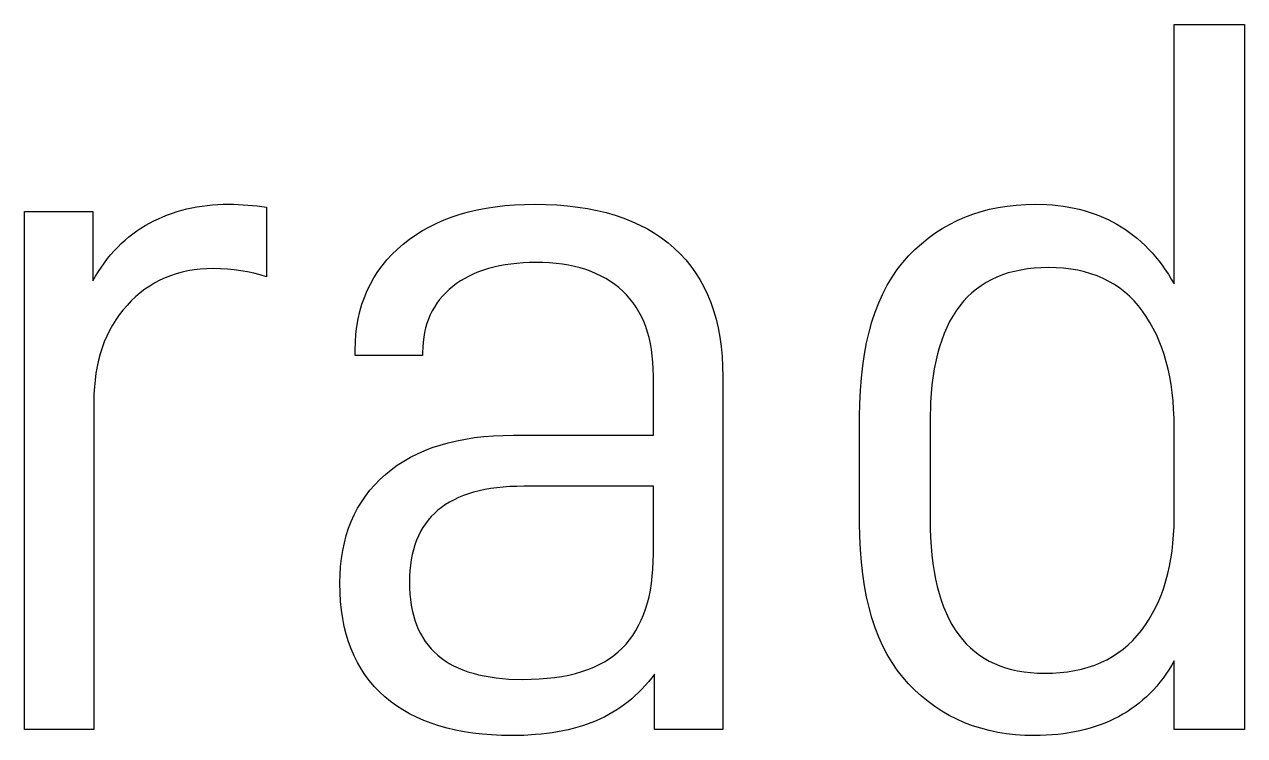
# Model space of a CAD drawing. Header units: millimetres. Extents: x 120 to 180, y -156 to -28.
# Drawn here: x 154.838 to 158, y -97.93 to -96.089 of the extents above; entities that cross this region are included whole.
import ezdxf

# ---------------------------------------------------------------- set-up
doc = ezdxf.new("R2010")
doc.units = ezdxf.units.MM
doc.layers.add('F.Silkscreen', color=41, linetype='CONTINUOUS', true_color=0xf2eda1)

msp = doc.modelspace()

# ---------------------------------------------------------------- linework, layer by layer
at = {"layer": 'F.Silkscreen', "linetype": 'CONTINUOUS'}
for p, q in [((157.816982, -96.76057), (157.816982, -96.088521)), ((157.816982, -96.088521), (157.999546, -96.088521)), ((157.999546, -96.088521), (157.999546, -97.914152)), ((155.284735, -96.561077), (155.29799, -96.558974)), ((155.29799, -96.558974), (155.311423, -96.557253)), ((155.311423, -96.557253), (155.325034, -96.555915)), ((155.325034, -96.555915), (155.338823, -96.554959)), ((155.338823, -96.554959), (155.352792, -96.554385)), ((155.352792, -96.554385), (155.366939, -96.554194)), ((155.366939, -96.554194), (155.379492, -96.554318)), ((155.379492, -96.554318), (155.391949, -96.554689)), ((155.391949, -96.554689), (155.404311, -96.555307)), ((155.404311, -96.555307), (155.416584, -96.556172)), ((155.416584, -96.556172), (155.428768, -96.557285)), ((155.428768, -96.557285), (155.440869, -96.558645)), ((155.440869, -96.558645), (155.452889, -96.560252)), ((155.452889, -96.560252), (155.464832, -96.562106)), ((156.05795, -96.560642), (156.082546, -96.557821)), ((156.082546, -96.557821), (156.107869, -96.555806)), ((156.107869, -96.555806), (156.133916, -96.554597)), ((156.133916, -96.554597), (156.16069, -96.554194)), ((156.16069, -96.554194), (156.18968, -96.554638)), ((156.18968, -96.554638), (156.217814, -96.555971)), ((156.217814, -96.555971), (156.245093, -96.558192)), ((156.245093, -96.558192), (156.271516, -96.561302)), ((157.361199, -96.562542), (157.384313, -96.55889)), ((157.384313, -96.55889), (157.408008, -96.556281)), ((157.408008, -96.556281), (157.432285, -96.554716)), ((157.432285, -96.554716), (157.457145, -96.554194)), ((157.457145, -96.554194), (157.487063, -96.555)), ((157.487063, -96.555), (157.501652, -96.556008)), ((157.501652, -96.556008), (157.515995, -96.557418)), ((157.515995, -96.557418), (157.53009, -96.559232)), ((157.53009, -96.559232), (157.543938, -96.561449)), ((154.837772, -97.914152), (154.837772, -96.57269)), ((154.837772, -96.57269), (155.015045, -96.57269)), ((155.015045, -96.57269), (155.015045, -96.752623)), ((155.173384, -96.597215), (155.185054, -96.59167)), ((155.185054, -96.59167), (155.196899, -96.586507)), ((155.196899, -96.586507), (155.208919, -96.581727)), ((155.208919, -96.581727), (155.221115, -96.57733)), ((155.221115, -96.57733), (155.233486, -96.573314)), ((155.233486, -96.573314), (155.246033, -96.569682)), ((155.246033, -96.569682), (155.258757, -96.566431)), ((155.258757, -96.566431), (155.271658, -96.563563)), ((155.271658, -96.563563), (155.284735, -96.561077)), ((155.464832, -96.562106), (155.464832, -96.742039)), ((155.925604, -96.594495), (155.945848, -96.586838)), ((155.945848, -96.586838), (155.966817, -96.579987)), ((155.966817, -96.579987), (155.988512, -96.573942)), ((155.988512, -96.573942), (156.010933, -96.568702)), ((156.010933, -96.568702), (156.034078, -96.564269)), ((156.034078, -96.564269), (156.05795, -96.560642)), ((156.271516, -96.561302), (156.297083, -96.565301)), ((156.297083, -96.565301), (156.321794, -96.570188)), ((156.321794, -96.570188), (156.34565, -96.575964)), ((156.34565, -96.575964), (156.36865, -96.582628)), ((156.36865, -96.582628), (156.390795, -96.590182)), ((156.390795, -96.590182), (156.412083, -96.598624)), ((157.254342, -96.596457), (157.274553, -96.587587)), ((157.274553, -96.587587), (157.295344, -96.57976)), ((157.295344, -96.57976), (157.316715, -96.572977)), ((157.316715, -96.572977), (157.338666, -96.567237)), ((157.338666, -96.567237), (157.361199, -96.562542)), ((157.543938, -96.561449), (157.557539, -96.564068)), ((157.557539, -96.564068), (157.570893, -96.567091)), ((157.570893, -96.567091), (157.584, -96.570517)), ((157.584, -96.570517), (157.596859, -96.574346)), ((157.596859, -96.574346), (157.609471, -96.578578)), ((157.609471, -96.578578), (157.621836, -96.583213)), ((157.621836, -96.583213), (157.633952, -96.588251)), ((157.633952, -96.588251), (157.645821, -96.593692)), ((155.118479, -96.63084), (155.128912, -96.623311)), ((155.128912, -96.623311), (155.139625, -96.616185)), ((155.139625, -96.616185), (155.150617, -96.609462)), ((155.150617, -96.609462), (155.161888, -96.603142)), ((155.161888, -96.603142), (155.173384, -96.597215)), ((155.851882, -96.633184), (155.869225, -96.622303)), ((155.869225, -96.622303), (155.887292, -96.612228)), ((155.887292, -96.612228), (155.906085, -96.602958)), ((155.906085, -96.602958), (155.925604, -96.594495)), ((156.412083, -96.598624), (156.432516, -96.607956)), ((156.432516, -96.607956), (156.452093, -96.618176)), ((156.452093, -96.618176), (156.470814, -96.629286)), ((157.197184, -96.629332), (157.215658, -96.61733)), ((157.215658, -96.61733), (157.234711, -96.606371)), ((157.234711, -96.606371), (157.254342, -96.596457)), ((157.645821, -96.593692), (157.657442, -96.599536)), ((157.657442, -96.599536), (157.668815, -96.605784)), ((157.668815, -96.605784), (157.67994, -96.612434)), ((157.67994, -96.612434), (157.690817, -96.619488)), ((157.690817, -96.619488), (157.701445, -96.626945)), ((155.088853, -96.655845), (155.098449, -96.647107)), ((155.098449, -96.647107), (155.108324, -96.638772)), ((155.108324, -96.638772), (155.118479, -96.63084)), ((155.819374, -96.657365), (155.835265, -96.644871)), ((155.835265, -96.644871), (155.851882, -96.633184)), ((156.470814, -96.629286), (156.488679, -96.641284)), ((156.488679, -96.641284), (156.505689, -96.654172)), ((156.505689, -96.654172), (156.521842, -96.667949)), ((157.16197, -96.656468), (157.179288, -96.642378)), ((157.179288, -96.642378), (157.197184, -96.629332)), ((157.701445, -96.626945), (157.711826, -96.634805)), ((157.711826, -96.634805), (157.721957, -96.643068)), ((157.721957, -96.643068), (157.731841, -96.651734)), ((157.731841, -96.651734), (157.741475, -96.660803)), ((155.053258, -96.694828), (155.061738, -96.684477)), ((155.061738, -96.684477), (155.070497, -96.67453)), ((155.070497, -96.67453), (155.079535, -96.664986)), ((155.079535, -96.664986), (155.088853, -96.655845)), ((155.777147, -96.698488), (155.790255, -96.684243)), ((155.790255, -96.684243), (155.80433, -96.670536)), ((155.80433, -96.670536), (155.819374, -96.657365)), ((156.521842, -96.667949), (156.537076, -96.682584)), ((156.537076, -96.682584), (156.551325, -96.698045)), ((157.129066, -96.687781), (157.145229, -96.671603)), ((157.145229, -96.671603), (157.16197, -96.656468)), ((157.741475, -96.660803), (157.750861, -96.670276)), ((157.750861, -96.670276), (157.759998, -96.680151)), ((157.759998, -96.680151), (157.768886, -96.69043)), ((155.029493, -96.728296), (155.037136, -96.716737)), ((155.037136, -96.716737), (155.045058, -96.705581)), ((155.045058, -96.705581), (155.053258, -96.694828)), ((155.753837, -96.728587), (155.765008, -96.713269)), ((155.765008, -96.713269), (155.777147, -96.698488)), ((156.054334, -96.716907), (156.040633, -96.720549)), ((156.068502, -96.713751), (156.054334, -96.716907)), ((156.083137, -96.71108), (156.068502, -96.713751)), ((156.098238, -96.708895), (156.083137, -96.71108)), ((156.113809, -96.707196), (156.098238, -96.708895)), ((156.129848, -96.705982), (156.113809, -96.707196)), ((156.146357, -96.705254), (156.129848, -96.705982)), ((156.163337, -96.705011), (156.146357, -96.705254)), ((156.181284, -96.705301), (156.163337, -96.705011)), ((156.198709, -96.706169), (156.181284, -96.705301)), ((156.215615, -96.707615), (156.198709, -96.706169)), ((156.232001, -96.70964), (156.215615, -96.707615)), ((156.247868, -96.712243), (156.232001, -96.70964)), ((156.263215, -96.715425), (156.247868, -96.712243)), ((156.278044, -96.719186), (156.263215, -96.715425)), ((156.551325, -96.698045), (156.564588, -96.714334)), ((156.564588, -96.714334), (156.576866, -96.731449)), ((157.099299, -96.72353), (157.113686, -96.705072)), ((157.113686, -96.705072), (157.129066, -96.687781)), ((157.472667, -96.718621), (157.454391, -96.719783)), ((157.491542, -96.718233), (157.472667, -96.718621)), ((157.511421, -96.718672), (157.491542, -96.718233)), ((157.768886, -96.69043), (157.777525, -96.701112)), ((157.777525, -96.701112), (157.785915, -96.712197)), ((157.785915, -96.712197), (157.794056, -96.723686)), ((155.015045, -96.752623), (155.022129, -96.740258)), ((155.022129, -96.740258), (155.029493, -96.728296)), ((155.202568, -96.744685), (155.188805, -96.751011)), ((155.216735, -96.739103), (155.202568, -96.744685)), ((155.231305, -96.734266), (155.216735, -96.739103)), ((155.24628, -96.730173), (155.231305, -96.734266)), ((155.261661, -96.726824), (155.24628, -96.730173)), ((155.277448, -96.724219), (155.261661, -96.726824)), ((155.293642, -96.722359), (155.277448, -96.724219)), ((155.310244, -96.721242), (155.293642, -96.722359)), ((155.327255, -96.72087), (155.310244, -96.721242)), ((155.345633, -96.721202), (155.327255, -96.72087)), ((155.363668, -96.722195), (155.345633, -96.721202)), ((155.381363, -96.72385), (155.363668, -96.722195)), ((155.39872, -96.726167), (155.381363, -96.72385)), ((155.415742, -96.729144), (155.39872, -96.726167)), ((155.432433, -96.732783), (155.415742, -96.729144)), ((155.448795, -96.737081), (155.432433, -96.732783)), ((155.464832, -96.742039), (155.448795, -96.737081)), ((155.734404, -96.760833), (155.743636, -96.744441)), ((155.743636, -96.744441), (155.753837, -96.728587)), ((155.979086, -96.746049), (155.968164, -96.752607)), ((155.99047, -96.739977), (155.979086, -96.746049)), ((156.002316, -96.734391), (155.99047, -96.739977)), ((156.014624, -96.729291), (156.002316, -96.734391)), ((156.027396, -96.724677), (156.014624, -96.729291)), ((156.040633, -96.720549), (156.027396, -96.724677)), ((156.292355, -96.723525), (156.278044, -96.719186)), ((156.306148, -96.728443), (156.292355, -96.723525)), ((156.319424, -96.733939), (156.306148, -96.728443)), ((156.332183, -96.740014), (156.319424, -96.733939)), ((156.344425, -96.746667), (156.332183, -96.740014)), ((156.356151, -96.753899), (156.344425, -96.746667)), ((156.576866, -96.731449), (156.588159, -96.74939)), ((156.588159, -96.74939), (156.598468, -96.768159)), ((157.073501, -96.763946), (157.085904, -96.743154)), ((157.085904, -96.743154), (157.099299, -96.72353)), ((157.343216, -96.749625), (157.329729, -96.756989)), ((157.357302, -96.743037), (157.343216, -96.749625)), ((157.371987, -96.737223), (157.357302, -96.743037)), ((157.38727, -96.732185), (157.371987, -96.737223)), ((157.403153, -96.727922), (157.38727, -96.732185)), ((157.419633, -96.724434), (157.403153, -96.727922)), ((157.436713, -96.721721), (157.419633, -96.724434)), ((157.454391, -96.719783), (157.436713, -96.721721)), ((157.530674, -96.71999), (157.511421, -96.718672)), ((157.549302, -96.722187), (157.530674, -96.71999)), ((157.567306, -96.725261), (157.549302, -96.722187)), ((157.584687, -96.729215), (157.567306, -96.725261)), ((157.601445, -96.734047), (157.584687, -96.729215)), ((157.617582, -96.739757), (157.601445, -96.734047)), ((157.633098, -96.746346), (157.617582, -96.739757)), ((157.647993, -96.753814), (157.633098, -96.746346)), ((157.794056, -96.723686), (157.801947, -96.735577)), ((157.801947, -96.735577), (157.809589, -96.747872)), ((157.809589, -96.747872), (157.816982, -96.76057)), ((155.149925, -96.774453), (155.137766, -96.783756)), ((155.162484, -96.765895), (155.149925, -96.774453)), ((155.175443, -96.758081), (155.162484, -96.765895)), ((155.188805, -96.751011), (155.175443, -96.758081)), ((155.718851, -96.795226), (155.726142, -96.777761)), ((155.726142, -96.777761), (155.734404, -96.760833)), ((155.938233, -96.775135), (155.92938, -96.78345)), ((155.9477, -96.767181), (155.938233, -96.775135)), ((155.957702, -96.759651), (155.9477, -96.767181)), ((155.968164, -96.752607), (155.957702, -96.759651)), ((156.367361, -96.76171), (156.356151, -96.753899)), ((156.378056, -96.770099), (156.367361, -96.76171)), ((156.388237, -96.779066), (156.378056, -96.770099)), ((156.397847, -96.788609), (156.388237, -96.779066)), ((156.598468, -96.768159), (156.607794, -96.787755)), ((157.062091, -96.785906), (157.073501, -96.763946)), ((157.304552, -96.774041), (157.292862, -96.78373)), ((157.316841, -96.765127), (157.304552, -96.774041)), ((157.329729, -96.756989), (157.316841, -96.765127)), ((157.662269, -96.76216), (157.647993, -96.753814)), ((157.675927, -96.771385), (157.662269, -96.76216)), ((157.688966, -96.781488), (157.675927, -96.771385)), ((157.701389, -96.79247), (157.688966, -96.781488)), ((155.114644, -96.804594), (155.103679, -96.816129)), ((155.126006, -96.793803), (155.114644, -96.804594)), ((155.137766, -96.783756), (155.126006, -96.793803)), ((155.707181, -96.831767), (155.712531, -96.813228)), ((155.712531, -96.813228), (155.718851, -96.795226)), ((155.906497, -96.810562), (155.900095, -96.820323)), ((155.913512, -96.801163), (155.906497, -96.810562)), ((155.92114, -96.792126), (155.913512, -96.801163)), ((155.92938, -96.78345), (155.92114, -96.792126)), ((156.406838, -96.798709), (156.397847, -96.788609)), ((156.415208, -96.809367), (156.406838, -96.798709)), ((156.422959, -96.820584), (156.415208, -96.809367)), ((156.607794, -96.787755), (156.616136, -96.808178)), ((156.616136, -96.808178), (156.623495, -96.829427)), ((157.042247, -96.833326), (157.051673, -96.809032)), ((157.051673, -96.809032), (157.062091, -96.785906)), ((157.271279, -96.805433), (157.261386, -96.817448)), ((157.281771, -96.794194), (157.271279, -96.805433)), ((157.292862, -96.78373), (157.281771, -96.794194)), ((157.713195, -96.80433), (157.701389, -96.79247)), ((157.724386, -96.817069), (157.713195, -96.80433)), ((155.0835, -96.840852), (155.074423, -96.853895)), ((155.093252, -96.828263), (155.0835, -96.840852)), ((155.103679, -96.816129), (155.093252, -96.828263)), ((155.702804, -96.850844), (155.707181, -96.831767)), ((155.889124, -96.840928), (155.884555, -96.851774)), ((155.894304, -96.830445), (155.889124, -96.840928)), ((155.900095, -96.820323), (155.894304, -96.830445)), ((156.43009, -96.832358), (156.422959, -96.820584)), ((156.436601, -96.84469), (156.43009, -96.832358)), ((156.442491, -96.85758), (156.436601, -96.84469)), ((156.623495, -96.829427), (156.629872, -96.851504)), ((157.033813, -96.858787), (157.042247, -96.833326)), ((157.243398, -96.843801), (157.235303, -96.858141)), ((157.252092, -96.830237), (157.243398, -96.843801)), ((157.261386, -96.817448), (157.252092, -96.830237)), ((157.734962, -96.830687), (157.724386, -96.817069)), ((157.744909, -96.845032), (157.734962, -96.830687)), ((157.754212, -96.859967), (157.744909, -96.845032)), ((155.066021, -96.867392), (155.058294, -96.881344)), ((155.074423, -96.853895), (155.066021, -96.867392)), ((155.696965, -96.890608), (155.699398, -96.870457)), ((155.699398, -96.870457), (155.702804, -96.850844)), ((155.877248, -96.87455), (155.87451, -96.886482)), ((155.880597, -96.862981), (155.877248, -96.87455)), ((155.884555, -96.851774), (155.880597, -96.862981)), ((156.447762, -96.871028), (156.442491, -96.85758)), ((156.452413, -96.885034), (156.447762, -96.871028)), ((156.629872, -96.851504), (156.635267, -96.874408)), ((156.635267, -96.874408), (156.639679, -96.898139)), ((157.026372, -96.885415), (157.033813, -96.858787)), ((157.227807, -96.873256), (157.22091, -96.889146)), ((157.235303, -96.858141), (157.227807, -96.873256)), ((157.76287, -96.875492), (157.754212, -96.859967)), ((157.770884, -96.891607), (157.76287, -96.875492)), ((155.05124, -96.89575), (155.04486, -96.910612)), ((155.058294, -96.881344), (155.05124, -96.89575)), ((155.695505, -96.911296), (155.696965, -96.890608)), ((155.87238, -96.898775), (155.87086, -96.911431)), ((155.87451, -96.886482), (155.87238, -96.898775)), ((156.456443, -96.899598), (156.452413, -96.885034)), ((156.459854, -96.91472), (156.456443, -96.899598)), ((156.639679, -96.898139), (156.643111, -96.922697)), ((157.019922, -96.913211), (157.026372, -96.885415)), ((157.214613, -96.905811), (157.208916, -96.923251)), ((157.22091, -96.889146), (157.214613, -96.905811)), ((157.778255, -96.908312), (157.770884, -96.891607)), ((157.784983, -96.925607), (157.778255, -96.908312)), ((155.039153, -96.925928), (155.034119, -96.941699)), ((155.04486, -96.910612), (155.039153, -96.925928)), ((155.695018, -96.932521), (155.695505, -96.911296)), ((155.695018, -96.945778), (155.695018, -96.932521)), ((155.869948, -96.92445), (155.869644, -96.937831)), ((155.869644, -96.937831), (155.869644, -96.945778)), ((155.87086, -96.911431), (155.869948, -96.92445)), ((156.462644, -96.9304), (156.459854, -96.91472)), ((156.464815, -96.946638), (156.462644, -96.9304)), ((156.643111, -96.922697), (156.645562, -96.948083)), ((157.014465, -96.942175), (157.019922, -96.913211)), ((157.208916, -96.923251), (157.203818, -96.941466)), ((157.791068, -96.943492), (157.784983, -96.925607)), ((155.029758, -96.957925), (155.026068, -96.974606)), ((155.034119, -96.941699), (155.029758, -96.957925)), ((155.869644, -96.945778), (155.695018, -96.945778)), ((156.466365, -96.963434), (156.464815, -96.946638)), ((156.467295, -96.980787), (156.466365, -96.963434)), ((156.645562, -96.948083), (156.647032, -96.974296)), ((157.010001, -96.972306), (157.014465, -96.942175)), ((157.203818, -96.941466), (157.195421, -96.980221)), ((157.796511, -96.961966), (157.791068, -96.943492)), ((157.801312, -96.98103), (157.796511, -96.961966)), ((155.02305, -96.991742), (155.020704, -97.009334)), ((155.026068, -96.974606), (155.02305, -96.991742)), ((156.467605, -96.998699), (156.467295, -96.980787)), ((156.467605, -97.152154), (156.467605, -96.998699)), ((156.647032, -96.974296), (156.647521, -97.001336)), ((156.647521, -97.001336), (156.647521, -97.914152)), ((157.006528, -97.003605), (157.010001, -96.972306)), ((157.195421, -96.980221), (157.189422, -97.022078)), ((157.805472, -97.000684), (157.801312, -96.98103)), ((157.80899, -97.020927), (157.805472, -97.000684)), ((155.019028, -97.027381), (155.018023, -97.045884)), ((155.020704, -97.009334), (155.019028, -97.027381)), ((157.004048, -97.036071), (157.006528, -97.003605)), ((157.189422, -97.022078), (157.185823, -97.067034)), ((157.811868, -97.04176), (157.80899, -97.020927)), ((155.018023, -97.045884), (155.017688, -97.064842)), ((155.017688, -97.064842), (155.017688, -97.914152)), ((157.002559, -97.069705), (157.004048, -97.036071)), ((157.814106, -97.063182), (157.811868, -97.04176)), ((157.815704, -97.085194), (157.814106, -97.063182)), ((157.002063, -97.104507), (157.002559, -97.069705)), ((157.185823, -97.067034), (157.184623, -97.115091)), ((157.816662, -97.107795), (157.815704, -97.085194)), ((157.002063, -97.115091), (157.002063, -97.104507)), ((157.002063, -97.379663), (157.002063, -97.115091)), ((157.184623, -97.115091), (157.184623, -97.369114)), ((157.816982, -97.130985), (157.816662, -97.107795)), ((155.980632, -97.162096), (156.00402, -97.158517)), ((156.00402, -97.158517), (156.028164, -97.155733)), ((156.028164, -97.155733), (156.053063, -97.153744)), ((156.053063, -97.153744), (156.078718, -97.152551)), ((156.078718, -97.152551), (156.105129, -97.152154)), ((156.105129, -97.152154), (156.467605, -97.152154)), ((157.816982, -97.366442), (157.816982, -97.130985)), ((155.856133, -97.200281), (155.875, -97.191928)), ((155.875, -97.191928), (155.894619, -97.18437)), ((155.894619, -97.18437), (155.914992, -97.177608)), ((155.914992, -97.177608), (155.936118, -97.171642)), ((155.936118, -97.171642), (155.957998, -97.166471)), ((155.957998, -97.166471), (155.980632, -97.162096)), ((155.804044, -97.230117), (155.820656, -97.219376)), ((155.820656, -97.219376), (155.838018, -97.209431)), ((155.838018, -97.209431), (155.856133, -97.200281)), ((155.758803, -97.267031), (155.773075, -97.253988)), ((155.773075, -97.253988), (155.788184, -97.241655)), ((155.788184, -97.241655), (155.804044, -97.230117)), ((155.73303, -97.294943), (155.745455, -97.280682)), ((155.745455, -97.280682), (155.758803, -97.267031)), ((156.078608, -97.286625), (156.062108, -97.288325)), ((156.095688, -97.285411), (156.078608, -97.286625)), ((156.113348, -97.284683), (156.095688, -97.285411)), ((156.131587, -97.28444), (156.113348, -97.284683)), ((156.467605, -97.28444), (156.131587, -97.28444)), ((156.467605, -97.459063), (156.467605, -97.28444)), ((155.710947, -97.325292), (155.721527, -97.309813)), ((155.721527, -97.309813), (155.73303, -97.294943)), ((155.962832, -97.313823), (155.950967, -97.319409)), ((155.975276, -97.308723), (155.962832, -97.313823)), ((155.988299, -97.304109), (155.975276, -97.308723)), ((156.001902, -97.299981), (155.988299, -97.304109)), ((156.016084, -97.296338), (156.001902, -97.299981)), ((156.030846, -97.293182), (156.016084, -97.296338)), ((156.046187, -97.29051), (156.030846, -97.293182)), ((156.062108, -97.288325), (156.046187, -97.29051)), ((155.692552, -97.358079), (155.701289, -97.341381)), ((155.701289, -97.341381), (155.710947, -97.325292)), ((155.909299, -97.346609), (155.90033, -97.354624)), ((155.918848, -97.33908), (155.909299, -97.346609)), ((155.928975, -97.332037), (155.918848, -97.33908)), ((155.939681, -97.32548), (155.928975, -97.332037)), ((155.950967, -97.319409), (155.939681, -97.32548)), ((155.677843, -97.393303), (155.684737, -97.375386)), ((155.684737, -97.375386), (155.692552, -97.358079)), ((155.876897, -97.381583), (155.870243, -97.391541)), ((155.884129, -97.372111), (155.876897, -97.381583)), ((155.89194, -97.363124), (155.884129, -97.372111)), ((155.90033, -97.354624), (155.89194, -97.363124)), ((157.002559, -97.414471), (157.002063, -97.379663)), ((157.184623, -97.369114), (157.184912, -97.393692)), ((157.81665, -97.388662), (157.816982, -97.366442)), ((155.666815, -97.430966), (155.671869, -97.41183)), ((155.671869, -97.41183), (155.677843, -97.393303)), ((155.858673, -97.412915), (155.853756, -97.424331)), ((155.864169, -97.401985), (155.858673, -97.412915)), ((155.870243, -97.391541), (155.864169, -97.401985)), ((157.184912, -97.393692), (157.18578, -97.41749)), ((157.813998, -97.431492), (157.815655, -97.410346)), ((157.815655, -97.410346), (157.81665, -97.388662)), ((155.662681, -97.450711), (155.666815, -97.430966)), ((155.849417, -97.436233), (155.845657, -97.448621)), ((155.853756, -97.424331), (155.849417, -97.436233)), ((157.004048, -97.448111), (157.002559, -97.414471)), ((157.18578, -97.41749), (157.187226, -97.440508)), ((157.187226, -97.440508), (157.18925, -97.462746)), ((157.811678, -97.4521), (157.813998, -97.431492)), ((155.65717, -97.492031), (155.659466, -97.471066)), ((155.659466, -97.471066), (155.662681, -97.450711)), ((155.839873, -97.474854), (155.837849, -97.4887)), ((155.842476, -97.461494), (155.839873, -97.474854)), ((155.845657, -97.448621), (155.842476, -97.461494)), ((156.467289, -97.479242), (156.467605, -97.459063)), ((157.006528, -97.480581), (157.004048, -97.448111)), ((157.18925, -97.462746), (157.191853, -97.484203)), ((157.805053, -97.491706), (157.808696, -97.472172)), ((157.808696, -97.472172), (157.811678, -97.4521)), ((155.655793, -97.513606), (155.65717, -97.492031)), ((155.836403, -97.503031), (155.835536, -97.517849)), ((155.837849, -97.4887), (155.836403, -97.503031)), ((156.464761, -97.517648), (156.466341, -97.498771)), ((156.466341, -97.498771), (156.467289, -97.479242)), ((157.010001, -97.511884), (157.006528, -97.480581)), ((157.191853, -97.484203), (157.195034, -97.50488)), ((157.195034, -97.50488), (157.198794, -97.524777)), ((157.800748, -97.510702), (157.805053, -97.491706)), ((155.655334, -97.53579), (155.655389, -97.533153)), ((155.65579, -97.559573), (155.655334, -97.53579)), ((155.655389, -97.533153), (155.655793, -97.513606)), ((155.835536, -97.517849), (155.835247, -97.533153)), ((155.835247, -97.533153), (155.835533, -97.548616)), ((156.459707, -97.553449), (156.462549, -97.535874)), ((156.462549, -97.535874), (156.464761, -97.517648)), ((157.014465, -97.542018), (157.010001, -97.511884)), ((157.198794, -97.524777), (157.203132, -97.543893)), ((157.790157, -97.547084), (157.795783, -97.529162)), ((157.795783, -97.529162), (157.800748, -97.510702)), ((155.657157, -97.582632), (155.65579, -97.559573)), ((155.835533, -97.548616), (155.836394, -97.563588)), ((155.836394, -97.563588), (155.837828, -97.578069)), ((156.452131, -97.586646), (156.456234, -97.570373)), ((156.456234, -97.570373), (156.459707, -97.553449)), ((157.019922, -97.570983), (157.014465, -97.542018)), ((157.026372, -97.59878), (157.019922, -97.570983)), ((157.203132, -97.543893), (157.208049, -97.562229)), ((157.208049, -97.562229), (157.213545, -97.579785)), ((157.776925, -97.581316), (157.783871, -97.564468)), ((157.783871, -97.564468), (157.790157, -97.547084)), ((155.659434, -97.604967), (155.657157, -97.582632)), ((155.837828, -97.578069), (155.839836, -97.59206)), ((155.839836, -97.59206), (155.842417, -97.60556)), ((156.442036, -97.617238), (156.447399, -97.602267)), ((156.447399, -97.602267), (156.452131, -97.586646)), ((157.033813, -97.625409), (157.026372, -97.59878)), ((157.213545, -97.579785), (157.21962, -97.596561)), ((157.21962, -97.596561), (157.226273, -97.612557)), ((157.761056, -97.613398), (157.76932, -97.597626)), ((157.76932, -97.597626), (157.776925, -97.581316)), ((155.662623, -97.626579), (155.659434, -97.604967)), ((155.666721, -97.647467), (155.662623, -97.626579)), ((155.842417, -97.60556), (155.845572, -97.618569)), ((155.845572, -97.618569), (155.849301, -97.631087)), ((155.849301, -97.631087), (155.853603, -97.643114)), ((156.429425, -97.645226), (156.436045, -97.631558)), ((156.436045, -97.631558), (156.442036, -97.617238)), ((157.042247, -97.65087), (157.033813, -97.625409)), ((157.226273, -97.612557), (157.233505, -97.627772)), ((157.233505, -97.627772), (157.241316, -97.642207)), ((157.742553, -97.643331), (157.752134, -97.628634)), ((157.752134, -97.628634), (157.761056, -97.613398)), ((155.671729, -97.667631), (155.666721, -97.647467)), ((155.853603, -97.643114), (155.858479, -97.65465)), ((155.858479, -97.65465), (155.863929, -97.665696)), ((155.863929, -97.665696), (155.869952, -97.676251)), ((156.414301, -97.67061), (156.422177, -97.658244)), ((156.422177, -97.658244), (156.429425, -97.645226)), ((157.051673, -97.675163), (157.042247, -97.65087)), ((157.241316, -97.642207), (157.249706, -97.655861)), ((157.249706, -97.655861), (157.258675, -97.668736)), ((157.721425, -97.67095), (157.732315, -97.657492)), ((157.732315, -97.657492), (157.742553, -97.643331)), ((155.677646, -97.687072), (155.671729, -97.667631)), ((155.684472, -97.705789), (155.677646, -97.687072)), ((155.869952, -97.676251), (155.876549, -97.686315)), ((155.876549, -97.686315), (155.883719, -97.695888)), ((155.883719, -97.695888), (155.891463, -97.70497)), ((156.386909, -97.703803), (156.396667, -97.693389)), ((156.396667, -97.693389), (156.405797, -97.682325)), ((156.405797, -97.682325), (156.414301, -97.67061)), ((157.062091, -97.698287), (157.051673, -97.675163)), ((157.073501, -97.720243), (157.062091, -97.698287)), ((157.258675, -97.668736), (157.268223, -97.68083)), ((157.268223, -97.68083), (157.27835, -97.692144)), ((157.27835, -97.692144), (157.289056, -97.702677)), ((157.684891, -97.706111), (157.697713, -97.695259)), ((157.697713, -97.695259), (157.709891, -97.683538)), ((157.709891, -97.683538), (157.721425, -97.67095)), ((155.692206, -97.723783), (155.684472, -97.705789)), ((155.700848, -97.741053), (155.692206, -97.723783)), ((155.891463, -97.70497), (155.899781, -97.713561)), ((155.899781, -97.713561), (155.908672, -97.721661)), ((155.908672, -97.721661), (155.918137, -97.729271)), ((155.918137, -97.729271), (155.928176, -97.73639)), ((156.353292, -97.731228), (156.365254, -97.722717)), ((156.365254, -97.722717), (156.37646, -97.713575)), ((156.37646, -97.713575), (156.386909, -97.703803)), ((157.085904, -97.741032), (157.073501, -97.720243)), ((157.289056, -97.702677), (157.300342, -97.71243)), ((157.300342, -97.71243), (157.312206, -97.721403)), ((157.312206, -97.721403), (157.32465, -97.729596)), ((157.32465, -97.729596), (157.337673, -97.737009)), ((157.642568, -97.733456), (157.657318, -97.725209)), ((157.657318, -97.725209), (157.671426, -97.716094)), ((157.671426, -97.716094), (157.684891, -97.706111)), ((155.710399, -97.7576), (155.700848, -97.741053)), ((155.720856, -97.773422), (155.710399, -97.7576)), ((155.928176, -97.73639), (155.938788, -97.743017)), ((155.938788, -97.743017), (155.949973, -97.749154)), ((155.949973, -97.749154), (155.961733, -97.7548)), ((155.961733, -97.7548), (155.974065, -97.759955)), ((155.974065, -97.759955), (155.986972, -97.764619)), ((156.282133, -97.764328), (156.297878, -97.758969)), ((156.297878, -97.758969), (156.312866, -97.75298)), ((156.312866, -97.75298), (156.327098, -97.74636)), ((156.327098, -97.74636), (156.340573, -97.739109)), ((156.340573, -97.739109), (156.353292, -97.731228)), ((157.099299, -97.760652), (157.085904, -97.741032)), ((157.113686, -97.779104), (157.099299, -97.760652)), ((157.337673, -97.737009), (157.351275, -97.743641)), ((157.351275, -97.743641), (157.365457, -97.749493)), ((157.365457, -97.749493), (157.380218, -97.754565)), ((157.380218, -97.754565), (157.395559, -97.758856)), ((157.395559, -97.758856), (157.411479, -97.762367)), ((157.54059, -97.764704), (157.559189, -97.761666)), ((157.559189, -97.761666), (157.577147, -97.75776)), ((157.577147, -97.75776), (157.594464, -97.752987)), ((157.594464, -97.752987), (157.61114, -97.747345)), ((157.61114, -97.747345), (157.627175, -97.740834)), ((157.627175, -97.740834), (157.642568, -97.733456)), ((157.803179, -97.759948), (157.795823, -97.77095)), ((157.810232, -97.748583), (157.803179, -97.759948)), ((157.816982, -97.736856), (157.810232, -97.748583)), ((157.816982, -97.914152), (157.816982, -97.736856)), ((155.73222, -97.788522), (155.720856, -97.773422)), ((155.744491, -97.802897), (155.73222, -97.788522)), ((155.986972, -97.764619), (156.000452, -97.768792)), ((156.000452, -97.768792), (156.014505, -97.772475)), ((156.014505, -97.772475), (156.029133, -97.775666)), ((156.029133, -97.775666), (156.060107, -97.780576)), ((156.060107, -97.780576), (156.093377, -97.783521)), ((156.093377, -97.783521), (156.12894, -97.784503)), ((156.12894, -97.784503), (156.150737, -97.784188)), ((156.150737, -97.784188), (156.171777, -97.783242)), ((156.171777, -97.783242), (156.192061, -97.781666)), ((156.192061, -97.781666), (156.211589, -97.77946)), ((156.211589, -97.77946), (156.230359, -97.776622)), ((156.230359, -97.776622), (156.248374, -97.773155)), ((156.248374, -97.773155), (156.265632, -97.769057)), ((156.265632, -97.769057), (156.282133, -97.764328)), ((156.454615, -97.791071), (156.446451, -97.800472)), ((156.462551, -97.781329), (156.454615, -97.791071)), ((156.470256, -97.771247), (156.462551, -97.781329)), ((156.470256, -97.914152), (156.470256, -97.771247)), ((157.129066, -97.796389), (157.113686, -97.779104)), ((157.411479, -97.762367), (157.427979, -97.765098)), ((157.427979, -97.765098), (157.445059, -97.767049)), ((157.445059, -97.767049), (157.462718, -97.768219)), ((157.462718, -97.768219), (157.480957, -97.768609)), ((157.480957, -97.768609), (157.501474, -97.768176)), ((157.501474, -97.768176), (157.521352, -97.766874)), ((157.521352, -97.766874), (157.54059, -97.764704)), ((157.780203, -97.791871), (157.771939, -97.801788)), ((157.788164, -97.781591), (157.780203, -97.791871)), ((157.795823, -97.77095), (157.788164, -97.781591)), ((155.757668, -97.816549), (155.744491, -97.802897)), ((155.771751, -97.829478), (155.757668, -97.816549)), ((156.429434, -97.818252), (156.420581, -97.826631)), ((156.438057, -97.809532), (156.429434, -97.818252)), ((156.446451, -97.800472), (156.438057, -97.809532)), ((157.14522, -97.812568), (157.129066, -97.796389)), ((157.161932, -97.827703), (157.14522, -97.812568)), ((157.754508, -97.820537), (157.745341, -97.829369)), ((157.763374, -97.811344), (157.754508, -97.820537)), ((157.771939, -97.801788), (157.763374, -97.811344)), ((155.786661, -97.841652), (155.771751, -97.829478)), ((155.802322, -97.85304), (155.786661, -97.841652)), ((155.81873, -97.863643), (155.802322, -97.85304)), ((156.382877, -97.856735), (156.372878, -97.863408)), ((156.392647, -97.849721), (156.382877, -97.856735)), ((156.402188, -97.842365), (156.392647, -97.849721)), ((156.411499, -97.834669), (156.402188, -97.842365)), ((156.420581, -97.826631), (156.411499, -97.834669)), ((157.179203, -97.841795), (157.161932, -97.827703)), ((157.197031, -97.854844), (157.179203, -97.841795)), ((157.215418, -97.866848), (157.197031, -97.854844)), ((157.716039, -97.853695), (157.705673, -97.861079)), ((157.726106, -97.845948), (157.716039, -97.853695)), ((157.735874, -97.83784), (157.726106, -97.845948)), ((157.745341, -97.829369), (157.735874, -97.83784)), ((155.835887, -97.873461), (155.81873, -97.863643)), ((155.853792, -97.882493), (155.835887, -97.873461)), ((155.872442, -97.89074), (155.853792, -97.882493)), ((156.330588, -97.886683), (156.319442, -97.891647)), ((156.341504, -97.881377), (156.330588, -97.886683)), ((156.352191, -97.875729), (156.341504, -97.881377)), ((156.362649, -97.869739), (156.352191, -97.875729)), ((156.372878, -97.863408), (156.362649, -97.869739)), ((157.234362, -97.87781), (157.215418, -97.866848)), ((157.253865, -97.887727), (157.234362, -97.87781)), ((157.273926, -97.896601), (157.253865, -97.887727)), ((157.661234, -97.88699), (157.649406, -97.892535)), ((157.672782, -97.881063), (157.661234, -97.88699)), ((157.684044, -97.874764), (157.672782, -97.881063)), ((157.695008, -97.868103), (157.684044, -97.874764)), ((157.705673, -97.861079), (157.695008, -97.868103)), ((155.017688, -97.914152), (154.837772, -97.914152)), ((155.891838, -97.898202), (155.872442, -97.89074)), ((155.91198, -97.904878), (155.891838, -97.898202)), ((155.932865, -97.910768), (155.91198, -97.904878)), ((155.954494, -97.915874), (155.932865, -97.910768)), ((155.976865, -97.920193), (155.954494, -97.915874)), ((156.233122, -97.917868), (156.21956, -97.920416)), ((156.246375, -97.91502), (156.233122, -97.917868)), ((156.259319, -97.911873), (156.246375, -97.91502)), ((156.271956, -97.908427), (156.259319, -97.911873)), ((156.284285, -97.904681), (156.271956, -97.908427)), ((156.296309, -97.900636), (156.284285, -97.904681)), ((156.308028, -97.896291), (156.296309, -97.900636)), ((156.319442, -97.891647), (156.308028, -97.896291)), ((156.647521, -97.914152), (156.470256, -97.914152)), ((157.294545, -97.904431), (157.273926, -97.896601)), ((157.315722, -97.911217), (157.294545, -97.904431)), ((157.337457, -97.91696), (157.315722, -97.911217)), ((157.35975, -97.921658), (157.337457, -97.91696)), ((157.572573, -97.917774), (157.558791, -97.920642)), ((157.586076, -97.914524), (157.572573, -97.917774)), ((157.599301, -97.910891), (157.586076, -97.914524)), ((157.612246, -97.906875), (157.599301, -97.910891)), ((157.624912, -97.902478), (157.612246, -97.906875)), ((157.637298, -97.897698), (157.624912, -97.902478)), ((157.649406, -97.892535), (157.637298, -97.897698)), ((157.999546, -97.914152), (157.816982, -97.914152)), ((155.999977, -97.923728), (155.976865, -97.920193)), ((156.023831, -97.926477), (155.999977, -97.923728)), ((156.048425, -97.92844), (156.023831, -97.926477)), ((156.073758, -97.929618), (156.048425, -97.92844)), ((156.09983, -97.930011), (156.073758, -97.929618)), ((156.131646, -97.929411), (156.09983, -97.930011)), ((156.162202, -97.927612), (156.131646, -97.929411)), ((156.177009, -97.926262), (156.162202, -97.927612)), ((156.191504, -97.924613), (156.177009, -97.926262)), ((156.205687, -97.922664), (156.191504, -97.924613)), ((156.21956, -97.920416), (156.205687, -97.922664)), ((157.382602, -97.925312), (157.35975, -97.921658)), ((157.406012, -97.927923), (157.382602, -97.925312)), ((157.429979, -97.929489), (157.406012, -97.927923)), ((157.454505, -97.930011), (157.429979, -97.929489)), ((157.47024, -97.92982), (157.454505, -97.930011)), ((157.485695, -97.929246), (157.47024, -97.92982)), ((157.500872, -97.92829), (157.485695, -97.929246)), ((157.51577, -97.926952), (157.500872, -97.92829)), ((157.530389, -97.925231), (157.51577, -97.926952)), ((157.54473, -97.923128), (157.530389, -97.925231)), ((157.558791, -97.920642), (157.54473, -97.923128))]:
    msp.add_line(p, q, dxfattribs=at)

doc.saveas('drawing.dxf')
